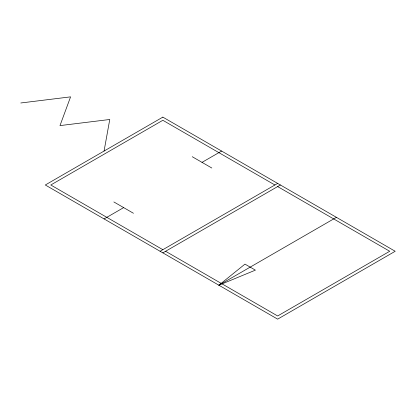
<?xml version="1.0" encoding="UTF-8"?>
<svg xmlns="http://www.w3.org/2000/svg" width="416" height="416" viewBox="0 0 416 416"><rect width="100%" height="100%" fill="white"/><g stroke="black" fill="none" stroke-linecap="round" stroke-linejoin="round"><path stroke-width="0.62" d="M104.068 151.055L109.767 119.486L59.982 125.601L70.585 96.86L20.8 102.981M218.878 285.204L244.967 264.118L255.403 270.145L218.878 285.204L336.424 217.339M104.068 218.92L123.661 207.61M202.025 162.365L221.619 151.055M160.103 251.274L277.649 183.404M162.843 252.855L280.394 184.99M274.908 184.99L162.843 120.292L50.783 184.99L162.843 249.688M277.649 186.571L389.714 251.274L277.649 315.973L165.589 251.274M192.234 156.712L211.822 168.022M113.864 201.958L133.458 213.268M162.843 117.125L45.297 184.99L277.649 319.14L395.2 251.274L162.843 117.125"/></g></svg>
